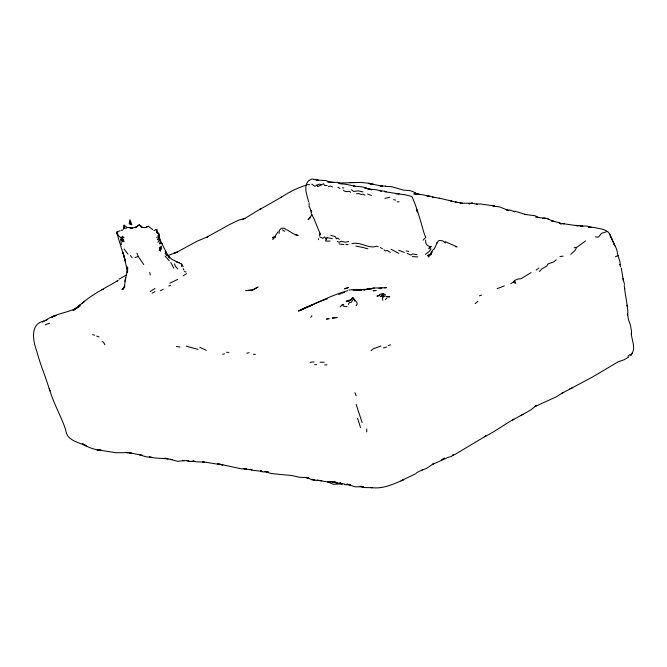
<?xml version="1.0" encoding="UTF-8"?>
<svg xmlns="http://www.w3.org/2000/svg" width="667" height="667" viewBox="0 0 667 667"><rect width="100%" height="100%" fill="white"/><g stroke="black" fill="none" stroke-linecap="round" stroke-linejoin="round"><path stroke-width="1" d="M181.591 266.625L181.616 264.074L171.544 259.163L167.767 254.961M309.138 202.91L309.096 206.286L311.697 212.056L311.022 210.697L311.431 214.124L313.698 218.101L320.602 234.842M425.704 240.153L425.663 242.513L426.488 244.572L430.157 247.199L428.606 248.357L431.04 248.983L429.523 251.184L425.346 254.46M117.125 233.066L117.15 231.566L119.818 230.982M126.622 228.114L124.004 228.356L124.112 225.171L127.13 227.43L132.65 227.864L129.523 227.789M366.667 431.899L366.775 429.031M631.399 334.659L631.532 331.532L630.457 325.029L628.456 319.618L627.572 314.115L627.597 314.932L627.88 311.739L627.172 305.161L627.213 306.345C626.621 300.108 625.054 293.93 624.52 287.61M124.871 281.257L125.704 277.722L124.354 286.743L122.686 289.553L124.837 285.885L123.378 288.452L121.978 289.57L123.854 288.077L123.378 288.452M279.056 233.425L279.415 230.265L281.449 228.172L284.125 228.197L286.443 229.823M129.548 221.661L129.231 223.929L131.891 224.712L129.89 219.701L129.548 221.661L130.632 224.337M160.33 241.12L159.446 243.905L160.889 243.588L159.788 238.769L157.37 239.62L159.505 236.376L159.096 233.975L157.52 233.542L156.42 232.316L156.828 229.473L156.07 229.54M319.36 235.759L319.818 233.041M159.213 250.625L160.172 249.208L160.63 246.732L159.496 247.682L160.647 251.267M125.388 279.031L127.664 269.918L127.114 272.469L127.689 267.792L127.38 271.236L127.022 266.692M117.15 231.566L117.826 232.249L116.717 232.841L119.26 236.56L121.336 237.744L123.995 237.635L122.403 236.301L121.336 237.744L120.735 239.561L121.386 244.606M434.167 249.133L437.202 242.563M332.299 238.694L327.18 237.569L325.563 241.104L330.132 241.079M585.609 240.937L576.638 247.374L575.221 250.292L570.76 254.352M348.324 304.477L349.275 302.635L351.209 302.418L353.243 299.275L352.751 297.432L351.034 299.783L348.574 301.017L351.192 299.65L352.751 297.432L356.903 302.501L357.204 303.877L356.203 305.778M157.871 242.329L159.788 238.769L158.137 235.593C160.689 233.6 156.186 232.349 156.828 229.473L153.852 230.657M433.492 249.191L428.272 257.02L432.058 251.876L429.957 254.969L431.291 253.635L427.455 255.728L431.441 253.735M318.442 238.661L318.459 239.703M631.132 354.861L632.274 353.001L630.699 355.361C636.535 349.158 631.782 340.704 631.282 333.508M278.089 231.799L272.761 239.32L275.304 236.893M124.004 228.356L124.112 225.171M312.048 214.641L308.104 219.827L310.238 217.75M436.718 243.263L438.486 240.804L439.703 240.462L442.738 240.87L445.414 243.005M510.755 283.7L513.398 282.058L514.524 280.499L517.875 279.048L521.077 278.681L531.074 272.611M123.237 229.398L124.421 227.755M310.789 317.317L311.923 315.749M309.146 180.198C302.793 185.835 307.087 194.981 308.613 201.834M327.18 237.569L325.763 239.103L324.787 236.943L322.82 238.261L319.785 236.952M340.137 306.953L342.304 304.602L343.722 304.352M423.028 240.195L425.721 237.427L424.029 233.033C420.393 220.735 417.284 208.146 411.881 196.507L404.752 194.672M309.596 180.474L310.705 179.356L312.548 178.973L318.593 180.348L316.066 180.073L325.604 180.507L330.057 181.991L327.705 181.883L334 182.424L330.774 182.333L337.335 182.358L341.279 183.667M539.353 271.486L542.071 268.751L546.915 265.983L547.941 263.949L553.618 261.939L556.27 259.922M431.124 253.702L428.873 255.803L431.249 253.693M385.376 299.5L386.835 298.207M73.22 310.514L84.642 301.226L82.041 303.41C92.621 293.93 105.719 287.894 117.842 280.532M119.026 279.215L126.288 275.029M327.113 185.484L324.495 185.493L323.695 183.7L317.784 186.602L316.692 185.209L314.849 186.301L311.764 184.2M135.326 227.78L139.311 224.812L142.396 227.355L145.614 227.555L148.349 226.255L152.635 229.598M75.088 308.963L79.89 305.011L78.598 306.061M627.939 356.178L630.065 354.435M475.129 303.635L477.764 301.484M73.145 310.614L80.09 305.853C69.827 313.09 56.395 312.665 46.04 320.135L47.607 319.376L42.763 321.836M371.06 350.617L373.42 348.724L380.94 346.023M183.142 275.905L186.56 273.57M536.185 270.085L538.836 268.059M416.125 473.57L402.268 480.182M135.976 227.164L139.311 224.812L141.771 227.422L142.396 227.355M42.688 321.944L44.022 321.052C29.498 323.837 33.092 341.462 36.893 351.601C40.32 365.024 46.115 377.63 49.8 390.97L49.383 388.544C53.102 402.818 61.097 415.824 65.708 429.923C66.667 440.912 79.14 442.221 86.943 446.298L82.575 443.772C88.111 447.657 94.739 449.75 101.442 450.375L96.507 449.65L116.2 452.768L127.856 452.618L125.529 452.409L131.682 453.36L128.831 452.618L142.513 455.394L139.711 454.794L145.765 456.762L152.526 457.52L149.225 457.012C156.787 458.771 164.707 458.071 172.319 459.58L170.402 459.405L177.58 461.314L184.451 460.697L182.341 460.388L188.694 460.789L186.86 460.622L190.003 461.464L194.739 461.447L192.963 460.997L195.99 461.781L204.294 462.181L202.551 461.747L222.77 464.974M150.125 291.554L155.019 288.469M242.505 219.66C248.824 216.391 254.619 212.106 260.864 208.838L259.655 209.521L281.541 197.124L280.957 197.449C288.728 192.271 297.232 187.927 306.195 185.243M377.989 295.856L380.357 294.239L382.916 293.613L385.343 294.581L384.634 296.456L381.657 295.189L383.25 294.239L382.916 293.613M628.823 356.97L624.137 359.755L617.65 361.964M441.579 459.771L444.489 458.004M521.085 415.458L530.265 410.263L536.201 405.719L535.126 406.436L556.061 396.982L563.457 392.313L561.431 393.547L592.054 377.264L617.192 362.381M523.287 414.149L512.231 420.243L513.873 419.209C503.802 424.746 494.764 431.824 484.367 436.752L486.135 435.809L455.144 454.36L452.351 455.394L453.493 454.827L451.15 456.603L447.057 457.562M383.617 296.907L382.408 297.615L382.825 300.317M152.126 293.205L154.969 291.587M160.497 290.712L163.232 289.236M116.533 281.441L117.976 280.682M344.489 484.617L350.517 484.809L346.932 484.159L355.178 486.785L363.673 486.835L360.105 486.285L364.082 487.51L372.178 487.702L371.202 487.577C382.608 489.286 393.58 484.167 403.743 479.615L402.218 480.182M177.822 279.373L169.793 283.183M497.123 288.661L504.31 285.935M45.231 324.746L49.433 323.337M615.466 256.778L618.042 255.578M54.01 316.208L51.901 317.184L56.153 315.366L54.01 316.208L55.194 315.741M351.034 299.783L346.181 301.309L350.05 300.684M378.856 295.389L376.963 296.206L379.44 295.273M348.658 241.429L345.639 242.204L341.171 241.312L339.186 242.321L337.269 241.404M422.903 469.568L416.5 472.72M569.576 388.994L572.569 387.735M401.042 480.932L402.051 480.507M316.692 185.209L319.476 184.084L321.06 184.784M167.517 255.694L177.397 252.068L174.537 253.001M422.053 470.168L426.296 468.484L434.25 463.29L432.283 464.482L446.523 458.229M341.921 293.305L344.631 292.238M144.872 227.622L148.349 226.255M479.34 295.881L481.532 295.072M338.694 294.506L341.012 293.655M328.297 186.71L330.248 186.01L332.5 186.935M135.001 257.562L138.236 256.445L143.747 264.566M136.593 226.697L133.375 227.797L130.19 227.972M168.759 285.985L170.544 285.384M384.892 198.424L389.987 197.157M173.578 253.302L176.396 252.418L196.94 241.287L208.121 236.568L207.02 237.018L230.14 224.254L238.778 220.11L244.989 218.334M327.28 298.883L316.441 302.843L299.666 310.463C315.724 303.869 330.865 295.331 347.599 290.704M606.628 231.649L601.401 233.433L598.524 237.085L595.306 236.893M388.227 345.564L390.662 344.856M383.442 347.891L386.677 347.032M309.621 184.676L307.379 184.617M472.353 203.085L469.051 203.777L472.353 203.085L477.213 204.402M246.823 353.185L249.083 352.71M364.082 289.803L368.743 289.128L363.632 289.903L374.212 288.019L386.443 287.677L384.459 287.852M370.71 288.703L374.212 288.019M222.62 354.235L224.529 353.869M156.487 237.294L158.863 236.902M101.526 289.786L103.518 289.486M382.141 296.098L380.057 296.406L383.6 296.098L381.657 295.189M574.179 247.732L576.638 247.374M314.024 361.889L310.155 362.373M341.879 483.934L333.066 484.267L327.389 481.574L329.165 482.166L317.242 480.24L321.769 480.69L312.373 479.965L306.595 477.464L309.396 478.356L305.519 477.514L308.154 477.655M348.908 290.053L352.343 289.653L361.105 290.278L358.462 290.462M379.006 288.427L381.824 288.102M560.08 256.503L563.131 256.161M429.898 246.74L431.532 246.565M176.38 346.498L179.94 347.007M459.997 203.202L471.444 203.277M455.294 246.657L457.112 246.848L444.972 241.596M190.003 461.464L192.496 461.247M314.682 364.774L316.508 364.616M320.06 362.248L324.212 362.214M371.677 288.936L352.976 290.162M324.662 364.941L326.997 364.816M362.373 289.953L356.395 290.237M120.835 230.307L122.645 230.223M356.562 193.688L358.946 193.597L361.231 194.472L363.115 194.197L364.974 195.148M330.965 481.824L328.573 481.591L335.935 482.249L331.757 481.899M397.073 201.876L399.124 201.801M338.094 183.091L360.422 182.424L369.518 183.283L371.527 184.034L368.384 183.4L382.725 186.226L380.04 185.993L385.726 186.101M352.009 243.638C360.53 241.346 368.251 249.133 376.43 246.256L378.156 246.715M349.925 182.55L354.627 182.475M577.238 225.754L586.677 226.055L591.571 227.255M385.543 186.343L391.629 186.693L403.335 190.103L410.08 190.654L413.39 191.771L417.359 194.564L415.074 193.038L420.252 194.547L413.815 193.805L423.32 194.881L429.098 196.431L427.305 195.906M314.132 179.556L316.058 179.548M524.829 214.432L535.026 215.749L538.819 217.509M251.717 469.885L243.939 468.776L246.698 468.901L241.254 468.826L217.4 463.665L222.795 464.966M384.767 191.721L404.327 194.722M339.753 183.675L347.148 184.434L354.936 186.335M562.923 223.645L577.48 225.771M380.123 190.97L383.858 191.054L386.143 191.804M535.576 217.15L545.172 218.309L542.796 218.359L545.965 218.192L553.66 221.377L551.334 220.727L559.521 222.803L561.005 223.979M412.339 256.612L417.85 256.903M387.135 296.74L389.761 296.79L385.96 296.682M308.021 477.68L299.583 477.272L291.921 475.579L271.194 473.528L266.742 472.111L268.493 472.053L262.264 471.877L260.313 470.644L262.214 471.369L252.61 470.268L250.358 469.36L251.909 469.71M264.315 471.494L265.933 471.536M345.823 244.497L348.099 244.597M476.313 204.002L480.423 203.96L494.53 205.986M579.256 225.588L575.388 225.379L576.93 225.704M253.468 354.285L255.411 354.385M344.364 483.984L341.737 483.825L339.837 482.566L342.054 484.034L332.85 482.124L334.559 482.299M591.321 227.447L588.536 227.255L593.93 227.43L602.468 229.206L605.828 230.482L608.738 232.491L616.533 248.983L617.317 252.226M398.966 193.83L395.714 193.58L398.858 193.83M339.078 243.947L343.922 244.531M342.404 187.844L343.847 187.961M226.63 352.259L228.864 352.468M439.203 198.141L451.167 200.959M426.405 195.648L429.39 195.973L434.275 197.674M198.057 349.383L186.201 346.156M347.032 306.645L343.647 306.261L342.304 304.602M373.287 184.075L370.619 183.683M432.508 196.94L440.437 198.524M564.215 223.804L559.221 223.42L560.889 223.77M363.031 191.929L358.079 190.837L353.81 191.512L351.426 189.745M417 254.677L412.531 253.944L411.039 255.069L407.212 253.46M406.053 250.959L408.638 251.392M367.926 248.824C363.882 247.632 359.888 246.773 355.819 246.073M156.42 232.316L157.679 232.566M92.613 334.734L94.622 335.142M295.239 234.851L298.199 235.476L293.472 233.792L287.235 229.948M580.332 225.871L582.908 226.438L580.373 225.88M495.222 206.42L492.813 205.87L499.858 206.987L508.929 210.664M330.84 235.368L335.226 236.61L336.502 238.853L337.644 238.086L339.336 239.345M381.416 191.07L376.263 189.711L369.568 189.128L371.894 189.812L364.49 187.802L370.669 189.67L362.965 187.027L353.627 185.993L355.044 186.452M393.655 199.616L395.581 200.092M334.942 482.491L338.227 483.308M166.9 458.688L164.899 458.187L168.026 458.979M176.088 261.906L179.256 262.723M184.367 271.552L185.976 272.011M507.645 210.238L506.628 209.947L509.646 210.038L514.741 211.739L513.39 211.406L515.416 211.339L525.838 214.549M367.534 194.097L371.394 195.473M462.506 203.11L455.111 201.934L456.887 202.526M404.335 252.468L398.674 250.242M398.741 253.36L390.979 249.233M547.957 218.934L549.058 219.301M559.421 222.886L561.847 223.753M456.953 202.526L450.092 200.5L451.784 201.267M96.732 336.06L99.066 336.985M199.817 347.282L206.286 350.342M380.423 247.624L382.324 248.666M158.137 235.593L159.505 236.376M513.398 282.058L515.766 283.442L514.524 280.499M337.835 187.244L339.862 188.428M390.412 252.476L387.31 250.425L385.351 250.925L383.984 249.775M102.043 341.371L103.652 342.396L104.927 344.814M343.297 190.245L344.756 191.229L347.274 191.679L349.266 191.237L350.709 192.338M282.441 229.773L284.767 231.424M160.172 249.208L160.772 249.7L159.496 247.682M121.336 237.744L123.57 239.778L124.07 241.737L120.735 239.561L123.57 239.778L122.395 240.428L122.628 241.829M165.024 256.028L169.276 260.789M177.739 268.951L175.488 266.391L174.437 263.824M124.054 249.058L128.014 254.127M429.49 246.381L430.157 247.199M130.39 255.536L132.116 257.804M165.149 253.368L166.817 255.669M165.291 251.192L166.258 252.685M165.316 251.251L169.518 258.129L167.65 255.069M609.846 234.159L614.807 245.865L613.507 242.63M181.616 264.074L183.242 266.742M170.81 262.556L173.787 268.167M183.125 268.626L183.992 270.227M161.831 243.322L166.858 253.635M159.997 239.761L162.415 244.439M611.064 237.544L611.764 239.036M116.717 232.841L125.654 261.764L122.878 252.059L127.605 271.519L127.139 267.659M136.918 253.177L138.236 256.445M360.513 427.497L357.629 418.501M354.927 392.663L356.145 395.831M619.651 264.34L620.593 266.875M356.136 404.369L362.131 422.595M354.069 299.291L354.744 301.176M617.283 253.01L619.985 261.848L620.285 264.941M416.742 209.897L417.375 211.989L416.366 208.638M622.978 278.422L624.545 284.45M149.75 272.403L150.233 274.954M621.302 268.067L623.37 280.757M624.237 285.543L624.721 288.778M161.306 246.098L161.514 249.049M257.929 287.093L252.543 290.028L245.94 290.595L252.543 290.028L257.929 287.093M303.835 308.329L298.416 311.105L312.098 304.961L303.835 308.329M327.472 318.693L326.446 319.134L329.181 318.634L327.472 318.693M348.316 287.569L344.714 288.828L348.316 287.569M275.263 236.877L272.495 237.477L275.263 236.877M337.027 317.509L332.458 318.051L337.027 317.509M373.553 290.654L372.97 290.704L376.13 290.512L373.553 290.654M314.774 480.148L311.948 479.256L314.774 480.148"/></g></svg>
